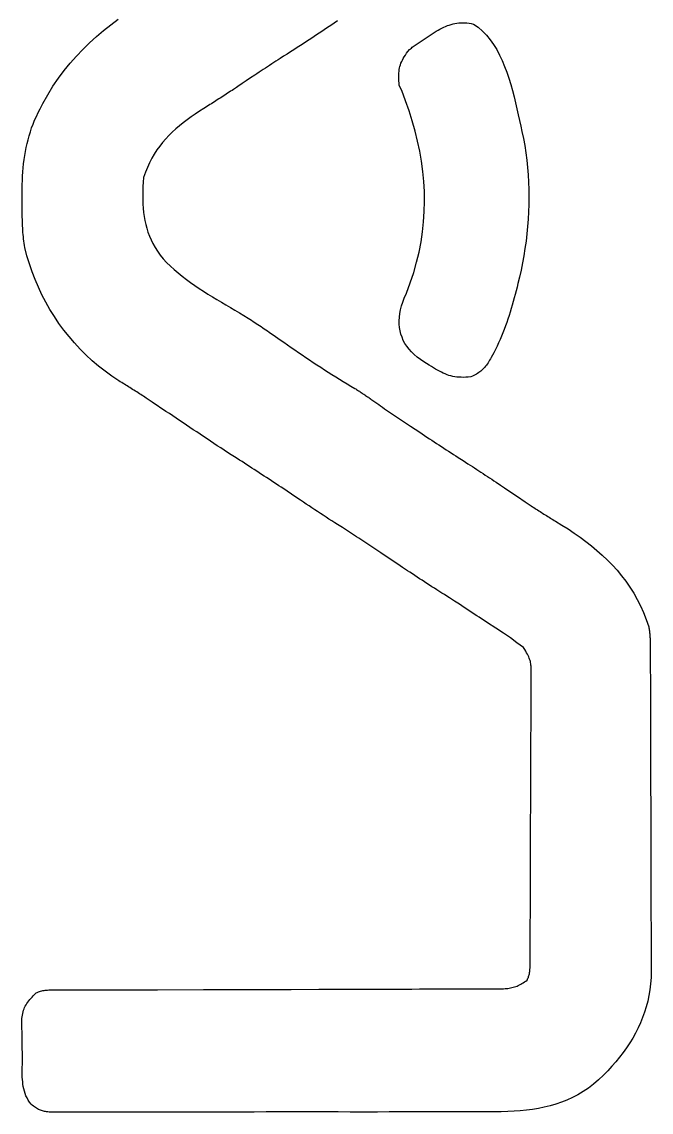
# Model space of a CAD drawing. Header units: metres. Extents: x -185 to 1201, y -340 to 309.
# Drawn here: x 858.36 to 873.13, y 42.44 to 68.03 of the extents above; entities that cross this region are included whole.
import ezdxf

# ---------------------------------------------------------------- set-up
doc = ezdxf.new("R2010")
doc.units = ezdxf.units.M

msp = doc.modelspace()

# ---------------------------------------------------------------- linework, layer by layer
for p, q in [((860.45, 67.9639), (860.625, 68.0979)), ((860.113, 67.6838), (860.279, 67.826)), ((860.279, 67.826), (860.45, 67.9639)), ((865.458, 67.843), (865.379, 67.7906)), ((865.536, 67.8958), (865.458, 67.843)), ((865.615, 67.9486), (865.536, 67.8958)), ((865.693, 68.0018), (865.615, 67.9486)), ((865.771, 68.0551), (865.693, 68.0018)), ((868.086, 67.8117), (868.13, 67.8375)), ((868.13, 67.8375), (868.174, 67.8617)), ((868.174, 67.8617), (868.217, 67.8842)), ((868.217, 67.8842), (868.261, 67.9051)), ((868.261, 67.9051), (868.304, 67.9242)), ((868.304, 67.9242), (868.348, 67.9415)), ((868.348, 67.9415), (868.392, 67.9569)), ((868.392, 67.9569), (868.436, 67.9704)), ((868.436, 67.9704), (868.48, 67.982)), ((868.48, 67.982), (868.524, 67.9916)), ((868.524, 67.9916), (868.569, 67.9991)), ((868.569, 67.9991), (868.615, 68.0046)), ((868.615, 68.0046), (868.661, 68.0079)), ((868.661, 68.0079), (868.708, 68.009)), ((868.708, 68.009), (868.756, 68.0079)), ((868.756, 68.0079), (868.805, 68.0045)), ((868.805, 68.0045), (868.855, 67.9987)), ((868.855, 67.9987), (868.906, 67.9906)), ((868.906, 67.9906), (868.958, 67.98)), ((868.958, 67.98), (869.068, 67.9027)), ((869.068, 67.9027), (869.17, 67.8152)), ((859.951, 67.5365), (860.113, 67.6838)), ((865.063, 67.5823), (864.984, 67.5306)), ((865.142, 67.6341), (865.063, 67.5823)), ((865.221, 67.6861), (865.142, 67.6341)), ((865.3, 67.7382), (865.221, 67.6861)), ((865.379, 67.7906), (865.3, 67.7382)), ((867.683, 67.5496), (867.706, 67.5654)), ((867.706, 67.5654), (867.729, 67.581)), ((867.729, 67.581), (867.753, 67.5965)), ((867.753, 67.5965), (867.776, 67.6119)), ((867.776, 67.6119), (867.8, 67.6272)), ((867.8, 67.6272), (867.823, 67.6423)), ((867.823, 67.6423), (867.847, 67.6574)), ((867.847, 67.6574), (867.871, 67.6725)), ((867.871, 67.6725), (867.895, 67.6875)), ((867.895, 67.6875), (867.919, 67.7025)), ((867.919, 67.7025), (868.041, 67.7843)), ((868.041, 67.7843), (868.086, 67.8117)), ((869.17, 67.8152), (869.265, 67.7182)), ((869.265, 67.7182), (869.352, 67.6126)), ((869.352, 67.6126), (869.432, 67.4992)), ((859.643, 67.2248), (859.794, 67.3837)), ((859.794, 67.3837), (859.951, 67.5365)), ((864.666, 67.325), (864.586, 67.2739)), ((864.745, 67.3762), (864.666, 67.325)), ((864.825, 67.4276), (864.745, 67.3762)), ((864.904, 67.479), (864.825, 67.4276)), ((864.984, 67.5306), (864.904, 67.479)), ((867.391, 67.2927), (867.423, 67.3354)), ((867.423, 67.3354), (867.458, 67.38)), ((867.458, 67.38), (867.48, 67.3982)), ((867.48, 67.3982), (867.502, 67.416)), ((867.502, 67.416), (867.524, 67.4336)), ((867.524, 67.4336), (867.546, 67.4509)), ((867.546, 67.4509), (867.569, 67.4679)), ((867.569, 67.4679), (867.591, 67.4847)), ((867.591, 67.4847), (867.614, 67.5012)), ((867.614, 67.5012), (867.637, 67.5175)), ((867.637, 67.5175), (867.66, 67.5337)), ((867.66, 67.5337), (867.683, 67.5496)), ((869.432, 67.4992), (869.505, 67.3791)), ((869.505, 67.3791), (869.573, 67.2529)), ((859.355, 66.8867), (859.496, 67.0593)), ((859.496, 67.0593), (859.643, 67.2248)), ((864.276, 67.075), (864.226, 67.0426)), ((864.326, 67.1074), (864.276, 67.075)), ((864.377, 67.1397), (864.326, 67.1074)), ((864.427, 67.1719), (864.377, 67.1397)), ((864.506, 67.2228), (864.427, 67.1719)), ((864.586, 67.2739), (864.506, 67.2228)), ((867.246, 67.0239), (867.259, 67.0609)), ((867.259, 67.0609), (867.275, 67.098)), ((867.275, 67.098), (867.293, 67.1353)), ((867.293, 67.1353), (867.313, 67.1731)), ((867.313, 67.1731), (867.337, 67.2118)), ((867.337, 67.2118), (867.363, 67.2516)), ((867.363, 67.2516), (867.391, 67.2927)), ((869.573, 67.2529), (869.635, 67.1216)), ((869.635, 67.1216), (869.691, 66.986)), ((859.221, 66.7063), (859.355, 66.8867)), ((863.878, 66.8135), (863.828, 66.7805)), ((863.928, 66.8464), (863.878, 66.8135)), ((863.977, 66.8793), (863.928, 66.8464)), ((864.027, 66.9121), (863.977, 66.8793)), ((864.077, 66.9448), (864.027, 66.9121)), ((864.127, 66.9775), (864.077, 66.9448)), ((864.177, 67.0101), (864.127, 66.9775)), ((864.226, 67.0426), (864.177, 67.0101)), ((867.208, 66.7868), (867.21, 66.8294)), ((867.21, 66.8294), (867.214, 66.8705)), ((867.214, 66.8705), (867.219, 66.9102)), ((867.219, 66.9102), (867.226, 66.9488)), ((867.226, 66.9488), (867.235, 66.9866)), ((867.235, 66.9866), (867.246, 67.0239)), ((869.691, 66.986), (869.744, 66.847)), ((869.744, 66.847), (869.791, 66.7055)), ((859.092, 66.5178), (859.221, 66.7063)), ((863.531, 66.5818), (863.433, 66.5153)), ((863.63, 66.6482), (863.531, 66.5818)), ((863.729, 66.7145), (863.63, 66.6482)), ((863.828, 66.7805), (863.729, 66.7145)), ((867.208, 66.7422), (867.208, 66.7868)), ((867.209, 66.6956), (867.208, 66.7422)), ((867.211, 66.6465), (867.209, 66.6956)), ((867.214, 66.5947), (867.211, 66.6465)), ((867.218, 66.54), (867.214, 66.5947)), ((867.278, 66.42), (867.218, 66.54)), ((869.791, 66.7055), (869.835, 66.5623)), ((869.835, 66.5623), (869.875, 66.4183)), ((858.854, 66.1138), (858.97, 66.3204)), ((858.97, 66.3204), (859.092, 66.5178)), ((863.088, 66.2876), (863.053, 66.2652)), ((863.123, 66.3101), (863.088, 66.2876)), ((863.157, 66.3327), (863.123, 66.3101)), ((863.192, 66.3553), (863.157, 66.3327)), ((863.226, 66.378), (863.192, 66.3553)), ((863.261, 66.4008), (863.226, 66.378)), ((863.295, 66.4236), (863.261, 66.4008)), ((863.329, 66.4465), (863.295, 66.4236)), ((863.398, 66.4923), (863.329, 66.4465)), ((863.433, 66.5153), (863.398, 66.4923)), ((867.368, 66.1808), (867.278, 66.42)), ((869.875, 66.4183), (869.913, 66.2743)), ((858.792, 65.9925), (858.854, 66.1138)), ((862.74, 66.0663), (862.634, 66.0003)), ((862.775, 66.0881), (862.74, 66.0663)), ((862.81, 66.11), (862.775, 66.0881)), ((862.845, 66.1319), (862.81, 66.11)), ((862.88, 66.1539), (862.845, 66.1319)), ((862.914, 66.176), (862.88, 66.1539)), ((862.949, 66.1982), (862.914, 66.176)), ((862.984, 66.2205), (862.949, 66.1982)), ((863.019, 66.2428), (862.984, 66.2205)), ((863.053, 66.2652), (863.019, 66.2428)), ((867.45, 65.9425), (867.368, 66.1808)), ((869.913, 66.2743), (869.948, 66.1313)), ((869.948, 66.1313), (869.98, 65.99)), ((858.664, 65.7214), (858.704, 65.8119)), ((858.704, 65.8119), (858.746, 65.9023)), ((858.746, 65.9023), (858.792, 65.9925)), ((862.335, 65.8006), (862.241, 65.7325)), ((862.432, 65.8677), (862.335, 65.8006)), ((862.532, 65.9342), (862.432, 65.8677)), ((862.634, 66.0003), (862.532, 65.9342)), ((867.524, 65.7047), (867.45, 65.9425)), ((869.98, 65.99), (870.011, 65.8514)), ((870.011, 65.8514), (870.041, 65.7163)), ((858.563, 65.4485), (858.594, 65.5397)), ((858.594, 65.5397), (858.628, 65.6307)), ((858.628, 65.6307), (858.664, 65.7214)), ((861.976, 65.5191), (861.894, 65.4439)), ((862.061, 65.592), (861.976, 65.5191)), ((862.149, 65.663), (862.061, 65.592)), ((862.241, 65.7325), (862.149, 65.663)), ((867.59, 65.4675), (867.524, 65.7047)), ((870.041, 65.7163), (870.07, 65.5855)), ((870.07, 65.5855), (870.098, 65.46)), ((858.486, 65.1724), (858.509, 65.2648)), ((858.509, 65.2648), (858.535, 65.3569)), ((858.535, 65.3569), (858.563, 65.4485)), ((861.74, 65.2856), (861.667, 65.2018)), ((861.815, 65.3662), (861.74, 65.2856)), ((861.894, 65.4439), (861.815, 65.3662)), ((867.648, 65.2308), (867.59, 65.4675)), ((870.098, 65.46), (870.133, 65.2941)), ((870.133, 65.2941), (870.163, 65.1264)), ((858.447, 64.9859), (858.466, 65.0794)), ((858.466, 65.0794), (858.486, 65.1724)), ((861.533, 65.0236), (861.472, 64.9284)), ((861.599, 65.1146), (861.533, 65.0236)), ((861.667, 65.2018), (861.599, 65.1146)), ((867.698, 64.9944), (867.648, 65.2308)), ((870.163, 65.1264), (870.19, 64.9573)), ((858.405, 64.7014), (858.417, 64.7969)), ((858.417, 64.7969), (858.431, 64.8917)), ((858.431, 64.8917), (858.447, 64.9859)), ((861.413, 64.8288), (861.359, 64.7245)), ((861.472, 64.9284), (861.413, 64.8288)), ((867.739, 64.7582), (867.698, 64.9944)), ((867.771, 64.5222), (867.739, 64.7582)), ((870.19, 64.9573), (870.212, 64.7869)), ((870.212, 64.7869), (870.229, 64.6154)), ((858.382, 64.4101), (858.388, 64.5081)), ((858.388, 64.5081), (858.396, 64.6051)), ((858.396, 64.6051), (858.405, 64.7014)), ((861.261, 64.5004), (861.218, 64.38)), ((861.308, 64.6151), (861.261, 64.5004)), ((861.359, 64.7245), (861.308, 64.6151)), ((867.794, 64.2863), (867.771, 64.5222)), ((870.229, 64.6154), (870.243, 64.4429)), ((858.375, 64.2115), (858.377, 64.3113)), ((858.377, 64.3113), (858.382, 64.4101)), ((861.212, 64.2703), (861.206, 64.1629)), ((861.218, 64.38), (861.212, 64.2703)), ((867.807, 64.0503), (867.794, 64.2863)), ((870.243, 64.4429), (870.253, 64.2698)), ((870.253, 64.2698), (870.258, 64.0961)), ((858.374, 64.1107), (858.375, 64.2115)), ((858.374, 64.0384), (858.374, 64.1107)), ((858.375, 63.9481), (858.374, 64.0384)), ((861.203, 64.0577), (861.201, 63.9546)), ((861.206, 64.1629), (861.203, 64.0577)), ((867.812, 63.8141), (867.807, 64.0503)), ((870.258, 64.0961), (870.26, 63.9221)), ((858.374, 63.6982), (858.375, 63.7495)), ((858.375, 63.8759), (858.375, 63.9481)), ((858.375, 63.8217), (858.375, 63.8759)), ((858.375, 63.7856), (858.375, 63.8217)), ((858.375, 63.7495), (858.375, 63.7856)), ((861.201, 63.9546), (861.202, 63.8533)), ((861.202, 63.8533), (861.205, 63.7538)), ((861.205, 63.7538), (861.211, 63.656)), ((867.806, 63.5777), (867.812, 63.8141)), ((870.258, 63.7479), (870.252, 63.5738)), ((870.26, 63.9221), (870.258, 63.7479)), ((858.374, 63.647), (858.374, 63.6982)), ((858.374, 63.5959), (858.374, 63.647)), ((858.374, 63.545), (858.374, 63.5959)), ((858.374, 63.494), (858.374, 63.545)), ((858.375, 63.4432), (858.374, 63.494)), ((861.211, 63.656), (861.22, 63.5596)), ((861.22, 63.5596), (861.232, 63.4646)), ((867.791, 63.3409), (867.806, 63.5777)), ((870.252, 63.5738), (870.242, 63.3999)), ((858.376, 63.3924), (858.375, 63.4432)), ((858.377, 63.3417), (858.376, 63.3924)), ((858.379, 63.2911), (858.377, 63.3417)), ((858.381, 63.2404), (858.379, 63.2911)), ((858.384, 63.1899), (858.381, 63.2404)), ((861.232, 63.4646), (861.249, 63.3707)), ((861.249, 63.3707), (861.269, 63.278)), ((861.269, 63.278), (861.293, 63.1861)), ((867.765, 63.1037), (867.791, 63.3409)), ((870.229, 63.2264), (870.212, 63.0535)), ((870.242, 63.3999), (870.229, 63.2264)), ((858.387, 63.1393), (858.384, 63.1899)), ((858.39, 63.0888), (858.387, 63.1393)), ((858.395, 63.0382), (858.39, 63.0888)), ((858.399, 62.9877), (858.395, 63.0382)), ((858.405, 62.9372), (858.399, 62.9877)), ((861.293, 63.1861), (861.322, 63.0951)), ((861.322, 63.0951), (861.356, 63.0046)), ((861.356, 63.0046), (861.395, 62.9147)), ((867.729, 62.8659), (867.765, 63.1037)), ((870.212, 63.0535), (870.192, 62.8815)), ((858.411, 62.8866), (858.405, 62.9372)), ((858.418, 62.8361), (858.411, 62.8866)), ((858.426, 62.7855), (858.418, 62.8361)), ((858.434, 62.7349), (858.426, 62.7855)), ((858.484, 62.543), (858.434, 62.7349)), ((861.395, 62.9147), (861.439, 62.8251)), ((861.439, 62.8251), (861.489, 62.7357)), ((861.489, 62.7357), (861.545, 62.6464)), ((867.683, 62.6274), (867.729, 62.8659)), ((870.168, 62.7104), (870.14, 62.5406)), ((870.192, 62.8815), (870.168, 62.7104)), ((858.541, 62.3535), (858.484, 62.543)), ((861.545, 62.6464), (861.607, 62.5571)), ((861.607, 62.5571), (861.676, 62.4675)), ((861.676, 62.4675), (861.761, 62.3812)), ((867.626, 62.3882), (867.683, 62.6274)), ((870.14, 62.5406), (870.11, 62.3721)), ((858.605, 62.1669), (858.541, 62.3535)), ((861.761, 62.3812), (861.849, 62.2976)), ((861.849, 62.2976), (861.939, 62.2166)), ((861.939, 62.2166), (862.032, 62.138)), ((867.557, 62.1481), (867.626, 62.3882)), ((870.076, 62.2052), (870.038, 62.04)), ((870.11, 62.3721), (870.076, 62.2052)), ((858.676, 61.9832), (858.605, 62.1669)), ((858.753, 61.8026), (858.676, 61.9832)), ((862.032, 62.138), (862.127, 62.0616)), ((862.127, 62.0616), (862.224, 61.9873)), ((862.224, 61.9873), (862.322, 61.915)), ((867.478, 61.9071), (867.557, 62.1481)), ((870.038, 62.04), (870.002, 61.8863)), ((858.836, 61.6253), (858.753, 61.8026)), ((862.322, 61.915), (862.423, 61.8444)), ((862.423, 61.8444), (862.524, 61.7754)), ((862.524, 61.7754), (862.627, 61.7078)), ((862.627, 61.7078), (862.731, 61.6414)), ((867.387, 61.665), (867.478, 61.9071)), ((869.96, 61.7176), (869.938, 61.6337)), ((869.981, 61.8018), (869.96, 61.7176)), ((870.002, 61.8863), (869.981, 61.8018)), ((858.927, 61.4516), (858.836, 61.6253)), ((859.023, 61.2816), (858.927, 61.4516)), ((862.731, 61.6414), (862.836, 61.5762)), ((862.836, 61.5762), (862.941, 61.512)), ((862.941, 61.512), (863.046, 61.4485)), ((863.046, 61.4485), (863.152, 61.3856)), ((867.273, 61.3627), (867.302, 61.4539)), ((867.302, 61.4539), (867.337, 61.547)), ((867.337, 61.547), (867.387, 61.665)), ((869.893, 61.467), (869.87, 61.3842)), ((869.916, 61.5502), (869.893, 61.467)), ((869.938, 61.6337), (869.916, 61.5502)), ((859.126, 61.1154), (859.023, 61.2816)), ((863.152, 61.3856), (863.257, 61.3231)), ((863.257, 61.3231), (863.363, 61.261)), ((863.363, 61.261), (863.467, 61.199)), ((863.467, 61.199), (863.572, 61.1369)), ((867.222, 61.1002), (867.233, 61.1859)), ((867.233, 61.1859), (867.25, 61.2734)), ((867.25, 61.2734), (867.273, 61.3627)), ((869.821, 61.2195), (869.795, 61.1378)), ((869.846, 61.3017), (869.821, 61.2195)), ((869.87, 61.3842), (869.846, 61.3017)), ((859.235, 60.9534), (859.126, 61.1154)), ((859.35, 60.7957), (859.235, 60.9534)), ((863.572, 61.1369), (863.675, 61.0746)), ((863.675, 61.0746), (863.713, 61.0506)), ((863.713, 61.0506), (863.751, 61.0263)), ((863.751, 61.0263), (863.789, 61.0019)), ((863.789, 61.0019), (863.827, 60.9774)), ((863.827, 60.9774), (863.865, 60.9527)), ((863.865, 60.9527), (863.902, 60.9278)), ((863.902, 60.9278), (863.94, 60.9028)), ((867.217, 61.0165), (867.222, 61.1002)), ((867.218, 60.9347), (867.217, 61.0165)), ((867.225, 60.8547), (867.218, 60.9347)), ((869.74, 60.9753), (869.711, 60.8945)), ((869.768, 61.0563), (869.74, 60.9753)), ((869.795, 61.1378), (869.768, 61.0563)), ((859.471, 60.6426), (859.35, 60.7957)), ((863.94, 60.9028), (863.977, 60.8777)), ((863.977, 60.8777), (864.015, 60.8524)), ((864.015, 60.8524), (864.052, 60.8271)), ((864.052, 60.8271), (864.089, 60.8016)), ((864.089, 60.8016), (864.126, 60.7761)), ((864.126, 60.7761), (864.163, 60.7505)), ((864.163, 60.7505), (864.201, 60.7248)), ((864.201, 60.7248), (864.238, 60.6991)), ((864.238, 60.6991), (864.312, 60.6474)), ((867.238, 60.7767), (867.225, 60.8547)), ((867.257, 60.7007), (867.238, 60.7767)), ((867.283, 60.6266), (867.257, 60.7007)), ((869.618, 60.6547), (869.584, 60.5755)), ((869.65, 60.7343), (869.618, 60.6547)), ((869.681, 60.8142), (869.65, 60.7343)), ((869.711, 60.8945), (869.681, 60.8142)), ((859.598, 60.4941), (859.471, 60.6426)), ((859.73, 60.3504), (859.598, 60.4941)), ((864.312, 60.6474), (864.423, 60.5698)), ((864.423, 60.5698), (864.508, 60.51)), ((864.508, 60.51), (864.594, 60.4503)), ((864.594, 60.4503), (864.68, 60.3908)), ((867.314, 60.5545), (867.283, 60.6266)), ((867.352, 60.4843), (867.314, 60.5545)), ((867.397, 60.4162), (867.352, 60.4843)), ((867.447, 60.35), (867.397, 60.4162)), ((869.512, 60.4182), (869.474, 60.3401)), ((869.549, 60.4966), (869.512, 60.4182)), ((869.584, 60.5755), (869.549, 60.4966)), ((859.868, 60.2119), (859.73, 60.3504)), ((860.012, 60.0787), (859.868, 60.2119)), ((864.68, 60.3908), (864.766, 60.3314)), ((864.766, 60.3314), (864.853, 60.2723)), ((864.853, 60.2723), (864.939, 60.2134)), ((864.939, 60.2134), (865.026, 60.1547)), ((865.026, 60.1547), (865.113, 60.0964)), ((867.504, 60.2859), (867.447, 60.35)), ((867.568, 60.2238), (867.504, 60.2859)), ((867.638, 60.1637), (867.568, 60.2238)), ((867.714, 60.1057), (867.638, 60.1637)), ((869.377, 60.1517), (869.358, 60.1188)), ((869.434, 60.2625), (869.377, 60.1517)), ((869.474, 60.3401), (869.434, 60.2625)), ((860.161, 59.9509), (860.012, 60.0787)), ((860.316, 59.8289), (860.161, 59.9509)), ((865.113, 60.0964), (865.2, 60.0383)), ((865.2, 60.0383), (865.287, 59.9806)), ((865.287, 59.9806), (865.375, 59.9232)), ((865.375, 59.9232), (865.463, 59.8662)), ((867.797, 60.0498), (867.714, 60.1057)), ((867.923, 59.9738), (867.797, 60.0498)), ((867.973, 59.9414), (867.923, 59.9738)), ((868.022, 59.9108), (867.973, 59.9414)), ((868.069, 59.8821), (868.022, 59.9108)), ((869.202, 59.9001), (869.18, 59.8778)), ((869.223, 59.9235), (869.202, 59.9001)), ((869.243, 59.9479), (869.223, 59.9235)), ((869.263, 59.9734), (869.243, 59.9479)), ((869.283, 60), (869.263, 59.9734)), ((869.302, 60.0279), (869.283, 60)), ((869.321, 60.0569), (869.302, 60.0279)), ((869.339, 60.0872), (869.321, 60.0569)), ((869.358, 60.1188), (869.339, 60.0872)), ((860.476, 59.7126), (860.316, 59.8289)), ((860.641, 59.6025), (860.476, 59.7126)), ((865.463, 59.8662), (865.551, 59.8096)), ((865.551, 59.8096), (865.639, 59.7535)), ((865.639, 59.7535), (865.727, 59.6978)), ((865.727, 59.6978), (865.816, 59.6426)), ((865.816, 59.6426), (865.906, 59.588)), ((868.115, 59.8552), (868.069, 59.8821)), ((868.161, 59.8302), (868.115, 59.8552)), ((868.206, 59.8072), (868.161, 59.8302)), ((868.25, 59.7861), (868.206, 59.8072)), ((868.295, 59.7669), (868.25, 59.7861)), ((868.339, 59.7498), (868.295, 59.7669)), ((868.384, 59.7346), (868.339, 59.7498)), ((868.43, 59.7215), (868.384, 59.7346)), ((868.476, 59.7105), (868.43, 59.7215)), ((868.523, 59.7016), (868.476, 59.7105)), ((868.571, 59.6948), (868.523, 59.7016)), ((868.621, 59.6901), (868.571, 59.6948)), ((868.672, 59.6877), (868.621, 59.6901)), ((868.726, 59.6874), (868.672, 59.6877)), ((868.781, 59.6893), (868.726, 59.6874)), ((868.838, 59.6935), (868.781, 59.6893)), ((868.898, 59.7), (868.838, 59.6935)), ((868.933, 59.7147), (868.898, 59.7)), ((868.966, 59.7299), (868.933, 59.7147)), ((868.998, 59.7458), (868.966, 59.7299)), ((869.028, 59.7623), (868.998, 59.7458)), ((869.056, 59.7795), (869.028, 59.7623)), ((869.084, 59.7975), (869.056, 59.7795)), ((869.109, 59.8163), (869.084, 59.7975)), ((869.134, 59.8359), (869.109, 59.8163)), ((869.158, 59.8564), (869.134, 59.8359)), ((869.18, 59.8778), (869.158, 59.8564)), ((860.673, 59.583), (860.641, 59.6025)), ((860.706, 59.5635), (860.673, 59.583)), ((860.738, 59.5439), (860.706, 59.5635)), ((860.77, 59.5243), (860.738, 59.5439)), ((860.803, 59.5046), (860.77, 59.5243)), ((860.835, 59.4849), (860.803, 59.5046)), ((860.867, 59.4651), (860.835, 59.4849)), ((860.899, 59.4453), (860.867, 59.4651)), ((860.931, 59.4253), (860.899, 59.4453)), ((860.963, 59.4053), (860.931, 59.4253)), ((860.995, 59.3852), (860.963, 59.4053)), ((861.027, 59.3651), (860.995, 59.3852)), ((865.906, 59.588), (865.995, 59.5338)), ((865.995, 59.5338), (866.085, 59.4803)), ((866.085, 59.4803), (866.175, 59.4273)), ((866.175, 59.4273), (866.197, 59.414)), ((866.197, 59.414), (866.218, 59.4006)), ((866.218, 59.4006), (866.24, 59.3871)), ((866.24, 59.3871), (866.261, 59.3735)), ((866.261, 59.3735), (866.283, 59.3598)), ((861.059, 59.3448), (861.027, 59.3651)), ((861.091, 59.3244), (861.059, 59.3448)), ((861.123, 59.304), (861.091, 59.3244)), ((861.154, 59.2834), (861.123, 59.304)), ((861.186, 59.2628), (861.154, 59.2834)), ((861.218, 59.242), (861.186, 59.2628)), ((861.249, 59.2211), (861.218, 59.242)), ((861.281, 59.2001), (861.249, 59.2211)), ((861.425, 59.1032), (861.281, 59.2001)), ((866.283, 59.3598), (866.304, 59.346)), ((866.304, 59.346), (866.325, 59.3322)), ((866.325, 59.3322), (866.346, 59.3183)), ((866.346, 59.3183), (866.367, 59.3043)), ((866.367, 59.3043), (866.388, 59.2902)), ((866.388, 59.2902), (866.409, 59.2761)), ((866.409, 59.2761), (866.43, 59.2619)), ((866.43, 59.2619), (866.451, 59.2476)), ((866.451, 59.2476), (866.472, 59.2332)), ((866.472, 59.2332), (866.493, 59.2188)), ((866.493, 59.2188), (866.514, 59.2043)), ((866.514, 59.2043), (866.534, 59.1897)), ((866.534, 59.1897), (866.555, 59.1751)), ((866.555, 59.1751), (866.576, 59.1604)), ((866.576, 59.1604), (866.597, 59.1457)), ((866.597, 59.1457), (866.643, 59.1131)), ((861.744, 58.8895), (861.425, 59.1032)), ((861.825, 58.8357), (861.744, 58.8895)), ((866.643, 59.1131), (866.689, 59.0806)), ((866.689, 59.0806), (866.736, 59.0482)), ((866.736, 59.0482), (866.782, 59.0158)), ((866.782, 59.0158), (866.829, 58.9836)), ((866.829, 58.9836), (866.876, 58.9514)), ((866.876, 58.9514), (866.922, 58.9193)), ((866.922, 58.9193), (866.969, 58.8873)), ((866.969, 58.8873), (867.016, 58.8553)), ((861.985, 58.728), (861.825, 58.8357)), ((862.226, 58.5662), (861.985, 58.728)), ((867.016, 58.8553), (867.063, 58.8234)), ((867.063, 58.8234), (867.11, 58.7916)), ((867.11, 58.7916), (867.157, 58.7599)), ((867.157, 58.7599), (867.203, 58.7281)), ((867.203, 58.7281), (867.25, 58.6965)), ((867.25, 58.6965), (867.298, 58.6649)), ((867.298, 58.6649), (867.345, 58.6333)), ((867.345, 58.6333), (867.392, 58.6018)), ((862.386, 58.4585), (862.226, 58.5662)), ((862.467, 58.4047), (862.386, 58.4585)), ((862.547, 58.3509), (862.467, 58.4047)), ((862.627, 58.2973), (862.547, 58.3509)), ((867.392, 58.6018), (867.486, 58.5389)), ((867.486, 58.5389), (867.699, 58.3969)), ((867.699, 58.3969), (867.756, 58.3595)), ((867.756, 58.3595), (867.812, 58.3222)), ((862.708, 58.2437), (862.627, 58.2973)), ((862.788, 58.1902), (862.708, 58.2437)), ((862.869, 58.1369), (862.788, 58.1902)), ((862.95, 58.0836), (862.869, 58.1369)), ((867.812, 58.3222), (867.868, 58.285)), ((867.868, 58.285), (867.925, 58.2478)), ((867.925, 58.2478), (867.981, 58.2107)), ((867.981, 58.2107), (868.037, 58.1737)), ((868.037, 58.1737), (868.094, 58.1367)), ((868.094, 58.1367), (868.15, 58.0997)), ((868.15, 58.0997), (868.207, 58.0628)), ((863.03, 58.0306), (862.95, 58.0836)), ((863.111, 57.9777), (863.03, 58.0306)), ((863.192, 57.9249), (863.111, 57.9777)), ((863.273, 57.8724), (863.192, 57.9249)), ((863.355, 57.8201), (863.273, 57.8724)), ((868.207, 58.0628), (868.264, 58.026)), ((868.264, 58.026), (868.32, 57.9892)), ((868.32, 57.9892), (868.377, 57.9525)), ((868.377, 57.9525), (868.434, 57.9158)), ((868.434, 57.9158), (868.49, 57.8791)), ((868.49, 57.8791), (868.547, 57.8425)), ((868.547, 57.8425), (868.604, 57.806)), ((863.413, 57.7831), (863.355, 57.8201)), ((863.471, 57.746), (863.413, 57.7831)), ((863.529, 57.7088), (863.471, 57.746)), ((863.586, 57.6716), (863.529, 57.7088)), ((863.644, 57.6343), (863.586, 57.6716)), ((863.702, 57.597), (863.644, 57.6343)), ((863.76, 57.5596), (863.702, 57.597)), ((868.604, 57.806), (868.717, 57.733)), ((868.717, 57.733), (868.831, 57.6602)), ((868.831, 57.6602), (868.882, 57.6274)), ((868.882, 57.6274), (868.933, 57.5945)), ((868.933, 57.5945), (868.984, 57.5615)), ((863.818, 57.5221), (863.76, 57.5596)), ((863.875, 57.4846), (863.818, 57.5221)), ((863.933, 57.4471), (863.875, 57.4846)), ((863.99, 57.4094), (863.933, 57.4471)), ((864.048, 57.3717), (863.99, 57.4094)), ((864.105, 57.334), (864.048, 57.3717)), ((864.163, 57.2962), (864.105, 57.334)), ((868.984, 57.5615), (869.035, 57.5284)), ((869.035, 57.5284), (869.085, 57.4951)), ((869.085, 57.4951), (869.136, 57.4619)), ((869.136, 57.4619), (869.187, 57.4285)), ((869.187, 57.4285), (869.237, 57.3951)), ((869.237, 57.3951), (869.288, 57.3616)), ((869.288, 57.3616), (869.338, 57.3281)), ((869.338, 57.3281), (869.389, 57.2945)), ((864.22, 57.2583), (864.163, 57.2962)), ((864.278, 57.2204), (864.22, 57.2583)), ((864.335, 57.1823), (864.278, 57.2204)), ((864.392, 57.1443), (864.335, 57.1823)), ((864.45, 57.1061), (864.392, 57.1443)), ((864.507, 57.0679), (864.45, 57.1061)), ((869.389, 57.2945), (869.439, 57.2608)), ((869.439, 57.2608), (869.489, 57.2271)), ((869.489, 57.2271), (869.59, 57.1596)), ((869.59, 57.1596), (869.691, 57.092)), ((869.691, 57.092), (869.858, 56.9793)), ((864.772, 56.8906), (864.507, 57.0679)), ((864.905, 56.802), (864.772, 56.8906)), ((869.858, 56.9793), (869.991, 56.89)), ((869.991, 56.89), (870.173, 56.7675)), ((864.971, 56.7577), (864.905, 56.802)), ((865.037, 56.7135), (864.971, 56.7577)), ((865.104, 56.6694), (865.037, 56.7135)), ((865.17, 56.6253), (865.104, 56.6694)), ((865.237, 56.5813), (865.17, 56.6253)), ((865.303, 56.5374), (865.237, 56.5813)), ((870.173, 56.7675), (870.287, 56.691)), ((870.287, 56.691), (870.316, 56.6713)), ((870.316, 56.6713), (870.346, 56.6518)), ((870.346, 56.6518), (870.375, 56.6323)), ((870.375, 56.6323), (870.405, 56.6128)), ((870.405, 56.6128), (870.434, 56.5934)), ((870.434, 56.5934), (870.464, 56.5741)), ((870.464, 56.5741), (870.494, 56.5549)), ((865.37, 56.4935), (865.303, 56.5374)), ((865.436, 56.4498), (865.37, 56.4935)), ((865.503, 56.4062), (865.436, 56.4498)), ((865.57, 56.3627), (865.503, 56.4062)), ((865.637, 56.3193), (865.57, 56.3627)), ((865.704, 56.276), (865.637, 56.3193)), ((870.494, 56.5549), (870.523, 56.5357)), ((870.523, 56.5357), (870.553, 56.5166)), ((870.553, 56.5166), (870.583, 56.4976)), ((870.583, 56.4976), (870.613, 56.4787)), ((870.613, 56.4787), (870.643, 56.4598)), ((870.643, 56.4598), (870.672, 56.441)), ((870.672, 56.441), (870.702, 56.4223)), ((870.702, 56.4223), (870.732, 56.4036)), ((870.732, 56.4036), (870.763, 56.3851)), ((870.763, 56.3851), (870.793, 56.3666)), ((870.793, 56.3666), (870.823, 56.3482)), ((870.823, 56.3482), (870.853, 56.3299)), ((870.853, 56.3299), (870.884, 56.3116)), ((870.884, 56.3116), (871.032, 56.221)), ((865.771, 56.2329), (865.704, 56.276)), ((865.886, 56.1595), (865.771, 56.2329)), ((865.934, 56.1289), (865.886, 56.1595)), ((865.981, 56.0982), (865.934, 56.1289)), ((866.029, 56.0675), (865.981, 56.0982)), ((866.077, 56.0367), (866.029, 56.0675)), ((871.032, 56.221), (871.178, 56.1282)), ((871.178, 56.1282), (871.32, 56.033)), ((866.124, 56.0058), (866.077, 56.0367)), ((866.172, 55.9748), (866.124, 56.0058)), ((866.219, 55.9438), (866.172, 55.9748)), ((866.267, 55.9128), (866.219, 55.9438)), ((866.314, 55.8817), (866.267, 55.9128)), ((866.361, 55.8505), (866.314, 55.8817)), ((866.409, 55.8193), (866.361, 55.8505)), ((866.503, 55.7567), (866.409, 55.8193)), ((871.32, 56.033), (871.46, 55.9352)), ((871.46, 55.9352), (871.596, 55.8345)), ((871.596, 55.8345), (871.729, 55.7308)), ((866.598, 55.694), (866.503, 55.7567)), ((866.645, 55.6626), (866.598, 55.694)), ((866.739, 55.5997), (866.645, 55.6626)), ((866.786, 55.5682), (866.739, 55.5997)), ((866.843, 55.5302), (866.786, 55.5682)), ((871.729, 55.7308), (871.857, 55.6238)), ((871.857, 55.6238), (871.982, 55.5132)), ((867.184, 55.3016), (866.843, 55.5302)), ((867.298, 55.2254), (867.184, 55.3016)), ((871.982, 55.5132), (872.102, 55.399)), ((872.102, 55.399), (872.218, 55.2808)), ((872.218, 55.2808), (872.329, 55.1584)), ((867.412, 55.1495), (867.298, 55.2254)), ((867.469, 55.1116), (867.412, 55.1495)), ((867.526, 55.0738), (867.469, 55.1116)), ((867.583, 55.0361), (867.526, 55.0738)), ((867.64, 54.9985), (867.583, 55.0361)), ((872.329, 55.1584), (872.435, 55.0317)), ((872.435, 55.0317), (872.536, 54.9003)), ((867.697, 54.9609), (867.64, 54.9985)), ((867.755, 54.9235), (867.697, 54.9609)), ((867.812, 54.8862), (867.755, 54.9235)), ((867.869, 54.849), (867.812, 54.8862)), ((867.927, 54.8119), (867.869, 54.849)), ((867.986, 54.7745), (867.927, 54.8119)), ((868.044, 54.737), (867.986, 54.7745)), ((872.536, 54.9003), (872.631, 54.7641)), ((868.103, 54.6995), (868.044, 54.737)), ((868.22, 54.6244), (868.103, 54.6995)), ((868.278, 54.5868), (868.22, 54.6244)), ((868.337, 54.5492), (868.278, 54.5868)), ((868.395, 54.5115), (868.337, 54.5492)), ((868.512, 54.4359), (868.395, 54.5115)), ((872.631, 54.7641), (872.72, 54.6228)), ((872.72, 54.6228), (872.803, 54.4762)), ((868.629, 54.3602), (868.512, 54.4359)), ((868.687, 54.3223), (868.629, 54.3602)), ((868.745, 54.2843), (868.687, 54.3223)), ((868.804, 54.2463), (868.745, 54.2843)), ((872.803, 54.4762), (872.88, 54.3242)), ((872.88, 54.3242), (872.951, 54.1664)), ((868.862, 54.2082), (868.804, 54.2463)), ((868.92, 54.1701), (868.862, 54.2082)), ((868.978, 54.1319), (868.92, 54.1701)), ((869.036, 54.0937), (868.978, 54.1319)), ((869.094, 54.0554), (869.036, 54.0937)), ((869.292, 53.925), (869.094, 54.0554)), ((872.951, 54.1664), (873.014, 54.0026)), ((873.014, 54.0026), (873.071, 53.8327)), ((869.483, 53.8002), (869.292, 53.925)), ((869.663, 53.6803), (869.483, 53.8002)), ((873.071, 53.8327), (873.076, 53.8083)), ((873.076, 53.8083), (873.08, 53.784)), ((873.08, 53.784), (873.084, 53.7599)), ((873.084, 53.7599), (873.088, 53.7358)), ((869.825, 53.5736), (869.663, 53.6803)), ((869.978, 53.46), (869.825, 53.5736)), ((873.088, 53.7358), (873.091, 53.7118)), ((873.091, 53.7118), (873.093, 53.6879)), ((873.093, 53.6879), (873.096, 53.664)), ((873.096, 53.664), (873.098, 53.6402)), ((873.098, 53.6402), (873.1, 53.6164)), ((873.1, 53.6164), (873.101, 53.5926)), ((873.101, 53.5926), (873.103, 53.5687)), ((873.103, 53.5687), (873.104, 53.5448)), ((873.104, 53.5448), (873.105, 53.5209)), ((873.105, 53.5209), (873.105, 53.4968)), ((873.105, 53.4968), (873.106, 53.4727)), ((870.136, 53.3479), (869.978, 53.46)), ((870.161, 53.302), (870.136, 53.3479)), ((870.185, 53.2603), (870.161, 53.302)), ((870.206, 53.2224), (870.185, 53.2603)), ((873.106, 53.4727), (873.106, 53.4484)), ((873.106, 53.4484), (873.107, 53.424)), ((873.107, 53.424), (873.107, 53.3995)), ((873.107, 53.3995), (873.108, 53.133)), ((870.224, 53.1878), (870.206, 53.2224)), ((870.24, 53.1558), (870.224, 53.1878)), ((870.255, 53.1261), (870.24, 53.1558)), ((870.267, 53.0981), (870.255, 53.1261)), ((870.278, 53.0713), (870.267, 53.0981)), ((870.287, 53.045), (870.278, 53.0713)), ((870.294, 53.0189), (870.287, 53.045)), ((870.3, 52.9924), (870.294, 53.0189)), ((870.305, 52.9649), (870.3, 52.9924)), ((873.108, 53.133), (873.109, 52.8956)), ((870.309, 52.9359), (870.305, 52.9649)), ((870.312, 52.905), (870.309, 52.9359)), ((870.314, 52.8715), (870.312, 52.905)), ((870.315, 52.835), (870.314, 52.8715)), ((870.316, 52.7949), (870.315, 52.835)), ((870.316, 52.7508), (870.316, 52.7949)), ((870.316, 52.702), (870.316, 52.7508)), ((873.109, 52.8956), (873.11, 52.5629)), ((870.313, 52.4394), (870.316, 52.6481)), ((870.316, 52.6481), (870.316, 52.702)), ((873.11, 52.5629), (873.111, 52.4396)), ((870.313, 52.3001), (870.313, 52.4394)), ((870.313, 52.2305), (870.313, 52.3001)), ((870.313, 52.0912), (870.313, 52.2305)), ((873.111, 52.4396), (873.112, 52.1107)), ((870.313, 52.0215), (870.313, 52.0912)), ((870.313, 51.9171), (870.313, 52.0215)), ((873.112, 52.1107), (873.112, 51.8229)), ((870.311, 51.6494), (870.312, 51.8126)), ((870.312, 51.8126), (870.313, 51.9171)), ((873.112, 51.8229), (873.113, 51.4725)), ((870.31, 51.5558), (870.311, 51.6494)), ((870.31, 51.4934), (870.31, 51.5558)), ((870.31, 51.431), (870.31, 51.4934)), ((873.113, 51.4725), (873.115, 50.9391)), ((870.309, 51.3061), (870.31, 51.431)), ((870.309, 51.1813), (870.309, 51.3061)), ((870.309, 50.9099), (870.309, 51.1813)), ((873.115, 50.9391), (873.115, 50.5391)), ((870.308, 50.7532), (870.309, 50.9099)), ((870.308, 50.5965), (870.308, 50.7532)), ((870.307, 50.492), (870.308, 50.5965)), ((870.307, 50.3353), (870.307, 50.492)), ((873.115, 50.5391), (873.116, 49.9753)), ((870.304, 49.8512), (870.306, 50.1785)), ((870.306, 50.1785), (870.307, 50.3353)), ((873.116, 49.9753), (873.117, 49.7449)), ((870.302, 49.5539), (870.303, 49.7025)), ((870.303, 49.7025), (870.304, 49.8512)), ((873.117, 49.7449), (873.117, 49.4378)), ((870.301, 49.331), (870.302, 49.5539)), ((873.117, 49.4378), (873.118, 49.1306)), ((870.3, 49.1824), (870.301, 49.331)), ((870.3, 48.9595), (870.3, 49.1824)), ((870.299, 48.7366), (870.3, 48.9595)), ((873.118, 49.1306), (873.119, 48.977)), ((873.119, 48.977), (873.121, 48.5509)), ((870.298, 48.2251), (870.299, 48.7366)), ((873.121, 48.5509), (873.121, 48.3725)), ((873.121, 48.3725), (873.122, 48.1347)), ((870.296, 47.7585), (870.298, 48.2251)), ((873.122, 48.1347), (873.123, 47.9563)), ((873.123, 47.9563), (873.123, 47.659)), ((870.294, 47.0845), (870.296, 47.7585)), ((873.123, 47.659), (873.123, 47.4452)), ((873.123, 47.4452), (873.124, 47.2324)), ((873.124, 47.2324), (873.124, 47.1615)), ((873.124, 47.1615), (873.124, 47.0551)), ((870.292, 46.7587), (870.293, 46.8673)), ((870.293, 46.8673), (870.294, 47.0845)), ((873.124, 47.0551), (873.124, 46.9842)), ((873.124, 46.9842), (873.125, 46.8424)), ((873.125, 46.8424), (873.126, 46.738)), ((870.29, 46.3573), (870.291, 46.5776)), ((870.291, 46.5776), (870.292, 46.7587)), ((873.126, 46.738), (873.126, 46.6378)), ((873.126, 46.6378), (873.126, 46.5376)), ((870.289, 46.1476), (870.29, 46.3573)), ((873.126, 46.5376), (873.127, 46.4373)), ((873.127, 46.4373), (873.127, 46.3371)), ((873.127, 46.3371), (873.127, 46.2368)), ((870.287, 45.9572), (870.289, 46.1476)), ((873.127, 46.2368), (873.126, 46.1032)), ((873.126, 46.1032), (873.126, 46.0673)), ((873.126, 46.0673), (873.127, 46.0134)), ((870.285, 45.8012), (870.286, 45.8216)), ((870.286, 45.8216), (870.287, 45.8425)), ((870.287, 45.9326), (870.287, 45.9572)), ((870.287, 45.8861), (870.287, 45.9326)), ((870.287, 45.864), (870.287, 45.8861)), ((870.287, 45.8425), (870.287, 45.864)), ((873.127, 46.0134), (873.127, 45.9415)), ((873.127, 45.9415), (873.128, 45.8517)), ((873.128, 45.8517), (873.129, 45.744)), ((870.218, 45.54), (870.229, 45.562)), ((870.229, 45.562), (870.238, 45.5835)), ((870.238, 45.5835), (870.247, 45.6043)), ((870.247, 45.6043), (870.254, 45.6247)), ((870.254, 45.6247), (870.26, 45.6447)), ((870.26, 45.6447), (870.266, 45.6644)), ((870.266, 45.6644), (870.271, 45.6839)), ((870.271, 45.6839), (870.274, 45.7032)), ((870.274, 45.7032), (870.278, 45.7225)), ((870.278, 45.7225), (870.28, 45.7419)), ((870.28, 45.7419), (870.282, 45.7614)), ((870.282, 45.7614), (870.284, 45.7811)), ((870.284, 45.7811), (870.285, 45.8012)), ((873.125, 45.5979), (873.114, 45.455)), ((873.129, 45.744), (873.125, 45.5979)), ((858.859, 45.294), (858.887, 45.2988)), ((858.887, 45.2988), (858.914, 45.3026)), ((858.914, 45.3026), (858.941, 45.3055)), ((858.941, 45.3055), (858.969, 45.3076)), ((858.969, 45.3076), (858.996, 45.3091)), ((858.996, 45.3091), (859.024, 45.31)), ((859.024, 45.31), (859.052, 45.3104)), ((859.052, 45.3104), (859.08, 45.3105)), ((859.08, 45.3105), (859.108, 45.3103)), ((859.108, 45.3103), (859.137, 45.3098)), ((859.137, 45.3098), (859.194, 45.3089)), ((859.194, 45.3089), (859.223, 45.3085)), ((859.223, 45.3085), (859.252, 45.3083)), ((859.252, 45.3083), (859.389, 45.3088)), ((859.389, 45.3088), (859.435, 45.3089)), ((859.435, 45.3089), (859.572, 45.3092)), ((859.572, 45.3092), (859.846, 45.3095)), ((859.846, 45.3095), (860.173, 45.3104)), ((860.173, 45.3104), (860.525, 45.3113)), ((860.525, 45.3113), (861.1, 45.3124)), ((861.1, 45.3124), (861.546, 45.3136)), ((861.546, 45.3136), (862.625, 45.3173)), ((862.625, 45.3173), (863.1, 45.3188)), ((863.1, 45.3188), (863.734, 45.3207)), ((863.734, 45.3207), (864.209, 45.322)), ((864.209, 45.322), (864.684, 45.3231)), ((864.684, 45.3231), (865.335, 45.3244)), ((865.335, 45.3244), (865.597, 45.325)), ((865.597, 45.325), (865.859, 45.3257)), ((865.859, 45.3257), (866.034, 45.3262)), ((866.034, 45.3262), (866.471, 45.3277)), ((866.471, 45.3277), (866.909, 45.3294)), ((866.909, 45.3294), (867.14, 45.3302)), ((867.14, 45.3302), (867.372, 45.331)), ((867.372, 45.331), (867.51, 45.3313)), ((867.51, 45.3313), (867.696, 45.3316)), ((867.696, 45.3316), (867.922, 45.3318)), ((867.922, 45.3318), (868.052, 45.3319)), ((868.052, 45.3319), (868.183, 45.3322)), ((868.183, 45.3322), (868.401, 45.3329)), ((868.401, 45.3329), (868.531, 45.3335)), ((868.531, 45.3335), (868.662, 45.3341)), ((868.662, 45.3341), (868.705, 45.3344)), ((868.705, 45.3344), (868.801, 45.3347)), ((868.801, 45.3347), (868.897, 45.3348)), ((868.897, 45.3348), (868.945, 45.3348)), ((868.945, 45.3348), (869.047, 45.3347)), ((869.047, 45.3347), (869.112, 45.3347)), ((869.112, 45.3347), (869.178, 45.3348)), ((869.178, 45.3348), (869.287, 45.3353)), ((869.287, 45.3353), (869.331, 45.3356)), ((869.331, 45.3356), (869.462, 45.3365)), ((869.462, 45.3365), (869.589, 45.3355)), ((869.589, 45.3355), (869.628, 45.3363)), ((869.628, 45.3363), (869.664, 45.3378)), ((869.664, 45.3378), (869.7, 45.34)), ((869.7, 45.34), (869.734, 45.3429)), ((869.734, 45.3429), (869.768, 45.3467)), ((869.768, 45.3467), (869.8, 45.3513)), ((869.8, 45.3513), (869.832, 45.3569)), ((869.832, 45.3569), (869.863, 45.3634)), ((869.863, 45.3634), (869.894, 45.371)), ((869.894, 45.371), (869.924, 45.3797)), ((869.924, 45.3797), (869.953, 45.3896)), ((869.953, 45.3896), (869.982, 45.4007)), ((869.982, 45.4007), (870.011, 45.4131)), ((870.011, 45.4131), (870.04, 45.4267)), ((870.04, 45.4267), (870.069, 45.4418)), ((870.069, 45.4418), (870.098, 45.4583)), ((870.098, 45.4583), (870.128, 45.4764)), ((870.128, 45.4764), (870.157, 45.4959)), ((870.157, 45.4959), (870.188, 45.5171)), ((870.188, 45.5171), (870.218, 45.54)), ((873.098, 45.3154), (873.075, 45.1788)), ((873.114, 45.455), (873.098, 45.3154)), ((858.502, 45.0222), (858.525, 45.052)), ((858.525, 45.052), (858.549, 45.0819)), ((858.549, 45.0819), (858.575, 45.112)), ((858.575, 45.112), (858.603, 45.1427)), ((858.603, 45.1427), (858.633, 45.1741)), ((858.633, 45.1741), (858.665, 45.2065)), ((858.665, 45.2065), (858.698, 45.24)), ((858.698, 45.24), (858.725, 45.2525)), ((858.725, 45.2525), (858.752, 45.2635)), ((858.752, 45.2635), (858.778, 45.2731)), ((858.778, 45.2731), (858.805, 45.2813)), ((858.805, 45.2813), (858.832, 45.2882)), ((858.832, 45.2882), (858.859, 45.294)), ((873.047, 45.0452), (873.013, 44.9143)), ((873.075, 45.1788), (873.047, 45.0452)), ((858.383, 44.7597), (858.392, 44.7969)), ((858.392, 44.7969), (858.403, 44.8324)), ((858.403, 44.8324), (858.415, 44.8665)), ((858.415, 44.8665), (858.429, 44.8992)), ((858.429, 44.8992), (858.445, 44.931)), ((858.445, 44.931), (858.462, 44.9619)), ((858.462, 44.9619), (858.482, 44.9922)), ((858.482, 44.9922), (858.502, 45.0222)), ((872.973, 44.7861), (872.928, 44.6605)), ((873.013, 44.9143), (872.973, 44.7861)), ((858.363, 44.5404), (858.364, 44.5894)), ((858.367, 44.4159), (858.363, 44.5404)), ((858.364, 44.5894), (858.366, 44.6357)), ((858.366, 44.6357), (858.37, 44.6793)), ((858.37, 44.6793), (858.376, 44.7206)), ((858.376, 44.7206), (858.383, 44.7597)), ((872.878, 44.5373), (872.823, 44.4164)), ((872.928, 44.6605), (872.878, 44.5373)), ((858.368, 44.3153), (858.367, 44.4159)), ((858.368, 44.2549), (858.368, 44.3153)), ((872.762, 44.2976), (872.696, 44.1809)), ((872.823, 44.4164), (872.762, 44.2976)), ((858.369, 44.2147), (858.368, 44.2549)), ((858.369, 44.1543), (858.369, 44.2147)), ((858.37, 44.1141), (858.369, 44.1543)), ((858.371, 44.0537), (858.37, 44.1141)), ((858.374, 43.9578), (858.371, 44.0537)), ((872.626, 44.0662), (872.551, 43.9532)), ((872.696, 44.1809), (872.626, 44.0662)), ((858.374, 43.9161), (858.374, 43.9578)), ((858.376, 43.8465), (858.374, 43.9161)), ((858.377, 43.777), (858.376, 43.8465)), ((858.377, 43.7352), (858.377, 43.777)), ((872.472, 43.8419), (872.389, 43.7322)), ((872.551, 43.9532), (872.472, 43.8419)), ((858.375, 43.4968), (858.376, 43.5558)), ((858.376, 43.5558), (858.377, 43.6153)), ((858.377, 43.6751), (858.377, 43.7352)), ((858.377, 43.6153), (858.377, 43.6751)), ((872.209, 43.5168), (872.113, 43.411)), ((872.301, 43.6239), (872.209, 43.5168)), ((872.389, 43.7322), (872.301, 43.6239)), ((858.373, 43.3799), (858.374, 43.4381)), ((858.374, 43.3222), (858.373, 43.3799)), ((858.374, 43.4381), (858.375, 43.4968)), ((858.375, 43.2649), (858.374, 43.3222)), ((858.378, 43.2082), (858.375, 43.2649)), ((872.013, 43.3062), (871.896, 43.1966)), ((872.113, 43.411), (872.013, 43.3062)), ((858.383, 43.152), (858.378, 43.2082)), ((858.389, 43.0963), (858.383, 43.152)), ((858.398, 43.0413), (858.389, 43.0963)), ((858.409, 42.9868), (858.398, 43.0413)), ((871.655, 43.0057), (871.532, 42.9236)), ((871.776, 43.0966), (871.655, 43.0057)), ((871.896, 43.1966), (871.776, 43.0966)), ((858.423, 42.933), (858.409, 42.9868)), ((858.44, 42.8799), (858.423, 42.933)), ((858.461, 42.8274), (858.44, 42.8799)), ((858.485, 42.7757), (858.461, 42.8274)), ((858.513, 42.7246), (858.485, 42.7757)), ((871.28, 42.7836), (871.152, 42.7249)), ((871.407, 42.8496), (871.28, 42.7836)), ((871.532, 42.9236), (871.407, 42.8496)), ((858.545, 42.6743), (858.513, 42.7246)), ((858.582, 42.6249), (858.545, 42.6743)), ((858.609, 42.603), (858.582, 42.6249)), ((858.635, 42.5829), (858.609, 42.603)), ((858.66, 42.5645), (858.635, 42.5829)), ((858.684, 42.5477), (858.66, 42.5645)), ((858.708, 42.5325), (858.684, 42.5477)), ((858.731, 42.5187), (858.708, 42.5325)), ((858.754, 42.5064), (858.731, 42.5187)), ((858.776, 42.4954), (858.754, 42.5064)), ((858.799, 42.4857), (858.776, 42.4954)), ((858.822, 42.4771), (858.799, 42.4857)), ((870.2, 42.4874), (870.057, 42.4731)), ((870.342, 42.5057), (870.2, 42.4874)), ((870.482, 42.5286), (870.342, 42.5057)), ((870.62, 42.5564), (870.482, 42.5286)), ((870.756, 42.5894), (870.62, 42.5564)), ((870.89, 42.6283), (870.756, 42.5894)), ((871.022, 42.6733), (870.89, 42.6283)), ((871.152, 42.7249), (871.022, 42.6733)), ((858.845, 42.4697), (858.822, 42.4771)), ((858.869, 42.4633), (858.845, 42.4697)), ((858.893, 42.4578), (858.869, 42.4633)), ((858.919, 42.4532), (858.893, 42.4578)), ((858.945, 42.4495), (858.919, 42.4532)), ((858.973, 42.4464), (858.945, 42.4495)), ((859.002, 42.4441), (858.973, 42.4464)), ((859.033, 42.4423), (859.002, 42.4441)), ((859.065, 42.441), (859.033, 42.4423)), ((859.1, 42.4402), (859.065, 42.441)), ((859.234, 42.4423), (859.1, 42.4402)), ((859.325, 42.4416), (859.234, 42.4423)), ((859.416, 42.441), (859.325, 42.4416)), ((859.484, 42.4407), (859.416, 42.441)), ((859.553, 42.4406), (859.484, 42.4407)), ((859.621, 42.4407), (859.553, 42.4406)), ((859.69, 42.441), (859.621, 42.4407)), ((859.79, 42.4416), (859.69, 42.441)), ((859.89, 42.4418), (859.79, 42.4416)), ((859.974, 42.4418), (859.89, 42.4418)), ((860.024, 42.4417), (859.974, 42.4418)), ((860.115, 42.4413), (860.024, 42.4417)), ((860.252, 42.4408), (860.115, 42.4413)), ((860.343, 42.4406), (860.252, 42.4408)), ((860.479, 42.4404), (860.343, 42.4406)), ((860.57, 42.4403), (860.479, 42.4404)), ((860.707, 42.4404), (860.57, 42.4403)), ((860.844, 42.4407), (860.707, 42.4404)), ((861.08, 42.4414), (860.844, 42.4407)), ((861.226, 42.4418), (861.08, 42.4414)), ((861.42, 42.4421), (861.226, 42.4418)), ((861.662, 42.4422), (861.42, 42.4421)), ((861.856, 42.4421), (861.662, 42.4422)), ((862.149, 42.4418), (861.856, 42.4421)), ((862.393, 42.4418), (862.149, 42.4418)), ((862.718, 42.442), (862.393, 42.4418)), ((863.043, 42.4424), (862.718, 42.442)), ((863.287, 42.4429), (863.043, 42.4424)), ((863.531, 42.4435), (863.287, 42.4429)), ((863.814, 42.4444), (863.531, 42.4435)), ((864.098, 42.445), (863.814, 42.4444)), ((864.287, 42.4453), (864.098, 42.445)), ((864.571, 42.4457), (864.287, 42.4453)), ((864.854, 42.4458), (864.571, 42.4457)), ((865.138, 42.4458), (864.854, 42.4458)), ((865.327, 42.4456), (865.138, 42.4458)), ((865.788, 42.4449), (865.327, 42.4456)), ((866.063, 42.4447), (865.788, 42.4449)), ((866.338, 42.4446), (866.063, 42.4447)), ((866.705, 42.4446), (866.338, 42.4446)), ((866.98, 42.4449), (866.705, 42.4446)), ((867.255, 42.4452), (866.98, 42.4449)), ((867.605, 42.4458), (867.255, 42.4452)), ((867.799, 42.4459), (867.605, 42.4458)), ((867.955, 42.4459), (867.799, 42.4459)), ((868.032, 42.4458), (867.955, 42.4459)), ((868.311, 42.4454), (868.032, 42.4458)), ((868.497, 42.4454), (868.311, 42.4454)), ((868.637, 42.4455), (868.497, 42.4454)), ((868.777, 42.4458), (868.637, 42.4455)), ((868.916, 42.4462), (868.777, 42.4458)), ((868.963, 42.4464), (868.916, 42.4462)), ((869.187, 42.4475), (868.963, 42.4464)), ((869.307, 42.448), (869.187, 42.4475)), ((869.461, 42.4482), (869.307, 42.448)), ((869.613, 42.4505), (869.461, 42.4482)), ((869.763, 42.455), (869.613, 42.4505)), ((869.911, 42.4624), (869.763, 42.455)), ((870.057, 42.4731), (869.911, 42.4624))]:
    msp.add_line(p, q)

doc.saveas('drawing.dxf')
